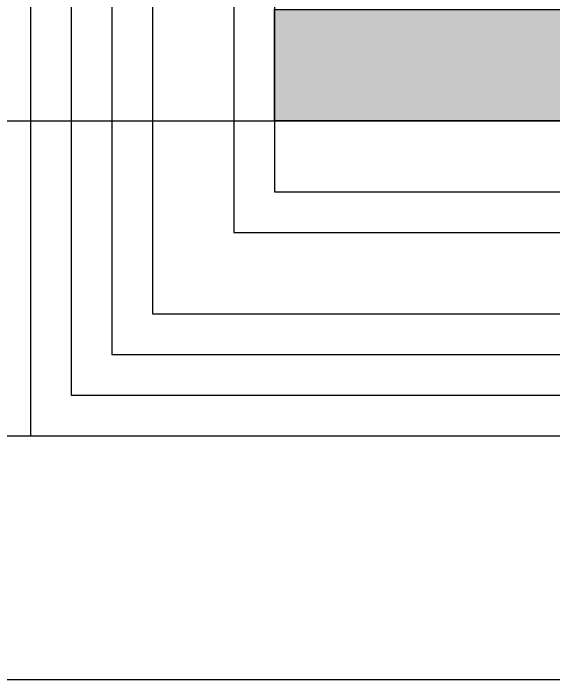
# Model space of a CAD drawing. Header units: millimetres. Extents: x 0 to 356400, y 0 to 68257.
# Drawn here: x 321922 to 329893, y 0 to 9835 of the extents above; entities that cross this region are included whole.
import ezdxf

# ---------------------------------------------------------------- set-up
doc = ezdxf.new("R2010")
doc.units = ezdxf.units.MM
doc.header["$LTSCALE"] = 75
doc.layers.add('8', color=8, linetype='Continuous')
for name, color, linetype, plot in [('Defpoint', 161, 'Continuous', False), ('G(그리드1)', 185, 'Continuous', False), ('G(그리드2)', 235, 'Continuous', False)]:
    doc.layers.add(name, color=color, linetype=linetype, plot=plot)

msp = doc.modelspace()

# ---------------------------------------------------------------- hatches: boundary and pattern name
at = {"layer": '8', "transparency": 33554687}
h = msp.add_hatch(color=256, dxfattribs=at)
h.dxf.hatch_style = 1
h.paths.add_polyline_path([(325775, 9888.6), (331738.3, 9888.6), (331738.3, 23788.6), (338088.3, 23788.6), (338088.3, 25738.6), (338288.3, 25738.6), (338288.3, 25438.6), (339263.3, 25438.6), (339263.3, 25738.6), (341845.9, 25229.9), (341845.9, 8250), (325775, 8250)])

# ---------------------------------------------------------------- linework, layer by layer
at = {"layer": '8'}
msp.add_lwpolyline([(325775, 9888.6), (331738.3, 9888.6), (331738.3, 23788.6), (338088.3, 23788.6), (338088.3, 25738.6), (338288.3, 25738.6), (338288.3, 25438.6), (339263.3, 25438.6), (339263.3, 25738.6), (341845.9, 25229.9), (341845.9, 8250), (325775, 8250)], close=True, dxfattribs=at)
at = {"layer": 'Defpoint'}
for points in [[(356400, 63000), (356400, 0), (311850, 0), (311850, 63000)], [(313350, 61500), (313350, 8250), (354900, 8250), (354900, 61500)]]:
    msp.add_lwpolyline(points, close=True, dxfattribs=at)
at = {"layer": 'G(그리드1)'}
for points in [[(346075, 59900), (319475, 59900), (319475, 3600), (346075, 3600)], [(346075, 59900), (322175, 59900), (322175, 3600), (346075, 3600)], [(345475, 59300), (322775, 59300), (322775, 4200), (345475, 4200)], [(344875, 58700), (323375, 58700), (323375, 4800), (344875, 4800)], [(344275, 58100), (323975, 58100), (323975, 5400), (344275, 5400)], [(343075, 56900), (325175, 56900), (325175, 6600), (343075, 6600)]]:
    msp.add_lwpolyline(points, close=True, dxfattribs=at)
at = {"layer": 'G(그리드2)'}
msp.add_lwpolyline([(342475, 56300), (325775, 56300), (325775, 7200), (342475, 7200)], close=True, dxfattribs=at)

doc.saveas('drawing.dxf')
